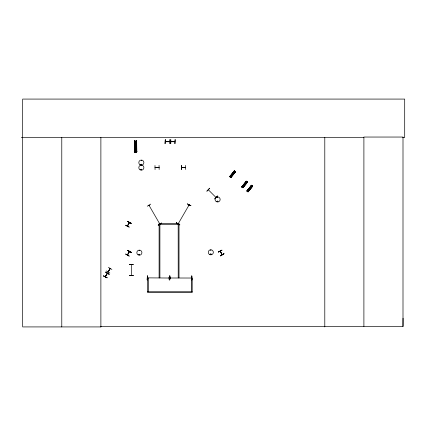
<?xml version="1.0" encoding="UTF-8"?>
<svg xmlns="http://www.w3.org/2000/svg" width="426" height="426" viewBox="0 0 426 426"><rect width="100%" height="100%" fill="white"/><g stroke="black" fill="none" stroke-linecap="round" stroke-linejoin="round"><path stroke-width="0.64" d="M402.708 137.486L404.7 137.486L404.7 99.077L22.674 99.077L22.674 326.923L100.941 326.923L100.887 326.476L403.001 326.476L403.06 318.238M189.069 204.986L178.185 223.81L178.409 223.416M105.265 276.724L105.488 276.336M110.068 268.401L108.023 271.905L108.444 271.596M127.342 226.014L127.571 225.626M140.958 164.5C141.98 163.312 141.565 165.677 140.995 164.596M141.081 164.431C141.523 165.506 141.773 163.584 141.107 164.5M140.958 169.537C142.119 168.249 141.352 171.018 141.033 169.351M139.153 250.483L139.595 250.541L139.169 250.541M138.977 254.556C140.138 253.273 139.371 256.042 139.052 254.375M217.239 201.264C218.032 202.803 218.005 199.932 217.265 201.461M210.529 254.21C211.259 253.289 210.934 255.201 210.572 254.146M217.856 201.429C217.319 200.374 217.366 202.377 217.888 201.29M211.158 254.301C210.577 252.783 210.188 255.531 211.2 254.21M188.739 205.162L189.059 204.97M105.387 276.799L107.421 273.268L105.286 276.644M107.235 273.689L107.299 273.199M110.185 268.566L108.183 271.996L110.18 268.529M129.488 222.617L127.369 225.929M129.499 222.654L127.491 226.089M222.047 254.695L222.01 254.295M131.304 264.668L131.506 275.34M215.993 197.456L208.319 189.778M129.158 222.787L129.382 222.489M127.347 254.929L129.382 251.5M141.544 160.597L141.24 160.293L141.453 160.661M141.112 169.399C141.325 170.485 141.874 168.882 141.176 169.362M217.43 197.238L217.734 197.542L217.521 197.174M169.963 277.858L170.421 277.997L169.969 277.997M174.83 141.751L170.927 141.528M179.788 224.96L176.353 222.766L177.759 223.826M178.079 223.703L178.244 223.384M188.755 205.215L188.936 204.895M190.901 205.705L187.264 203.862L190.891 205.721M127.678 221.504L131.314 223.346L127.694 221.483M127.363 225.977L129.318 222.553M129.169 227.069L125.532 225.226L129.153 227.095M106.335 270.947L109.828 273.029M105.286 276.687L107.277 273.236M107.086 277.779L103.449 275.942L107.075 277.805M109.125 274.253L105.701 272.038L109.136 274.227M111.894 269.456L108.396 267.368M125.643 254.04L129.169 256.074M127.678 250.515L131.314 252.357L127.694 250.488M127.901 254.306L129.073 252.283M127.486 255.057L129.488 251.622M148.946 205.241L149.313 205.54L149.105 205.151M159.984 224.028L159.777 223.634M220.109 251.223L222.068 254.78M141.507 165.677L141.24 165.325L141.453 165.693M110.03 268.439L109.993 268.865M229.742 176.609L234.343 170.869M229.88 176.715L234.401 170.917M229.944 176.769L234.486 170.98L230.019 176.827M230.088 176.881L234.619 171.087M230.109 176.896L234.689 171.145M230.194 176.96L230.519 177.216M230.588 176.753L230.535 176.998M230.626 177.301L235.173 171.524M230.69 177.354L235.248 171.582M230.738 177.392L235.338 171.651L230.807 177.445M230.887 177.509L235.477 171.763M235.525 171.8L230.967 177.573L229.736 176.604L234.316 170.847L235.551 171.822M241.75 186.876L246.303 181.098L247.533 182.072L242.948 187.823L241.723 186.854M241.819 186.929L246.382 181.167M241.861 186.966L246.468 181.231L241.957 187.041M242.021 187.094L246.579 181.322M242.069 187.131L246.67 181.391M242.181 187.211L242.506 187.467M242.586 187.536L247.16 181.774M242.607 187.552L247.234 181.833L242.676 187.605M247.373 181.945L242.788 187.696L247.437 181.998M242.873 187.76L247.506 182.051M246.942 191.002L251.516 185.246M246.995 191.05L251.596 185.31M247.091 191.125L251.649 185.353M247.133 191.162L251.723 185.411M247.202 191.215L251.803 185.475M247.314 191.29L247.639 191.551M247.714 191.04L247.543 191.37M247.719 191.615L252.293 185.858M252.32 185.88L247.799 191.679L252.437 185.97M247.879 191.743L252.501 186.024M247.948 191.796L252.575 186.077M248.017 191.854L252.639 186.135M155.064 167.466L159.052 167.381M185.619 167.61L181.588 167.466L181.913 167.642M185.592 167.551L181.545 167.61M168.76 278.024L169.181 278.029L147.401 277.858L147.833 278.024M168.834 277.837L169.202 277.858M191.743 278.029L170.011 277.997L170.379 277.997M174.862 141.725L170.901 141.725M206.898 191.136L209.704 188.191L206.919 191.157M217.516 195.997L214.704 198.942L217.494 195.976M139.201 254.386C140.372 254.301 138.631 255.27 139.307 254.322M147.263 206.216L150.751 204.107M149.191 205.609L149.143 205.21M159.271 224.683L158.163 225.093L161.678 223.032L160.778 223.799M158.179 225.114L161.704 223.086M218.304 251.984L221.962 250.179L218.293 251.963M218.378 252.112L221.93 250.126M220.359 251.633L220.263 251.17L222.111 254.759M220.503 255.914L223.948 253.736M220.418 255.765L223.975 253.779M220.492 255.898L223.948 253.731M185.614 167.381L185.198 167.62M135.479 151.858L135.75 151.869L135.5 151.422M154.984 165.501L155.059 169.575M159.052 165.416L159.148 169.489M181.503 165.501L181.38 169.58L181.444 165.506M185.571 165.416L185.715 169.484M181.588 167.466L185.528 167.338M134.483 142.114L136.522 142.092M134.494 142.859L136.528 142.838M134.504 143.977L136.544 143.956M134.515 144.973L136.549 144.952M134.525 146.091L136.56 146.07M134.579 150.889L136.618 150.868M134.243 151.219L136.959 151.187M134.243 151.305L136.959 151.273M135.441 151.395L135.761 151.406M134.494 140.995L134.595 152.018L136.789 151.986L136.666 140.963L134.318 140.995L134.435 152.023L135.149 152.013M135.447 152.018L135.766 152.013M147.46 278.013L147.817 277.997M170.006 277.858L170.363 277.843M191.711 277.843L191.311 278.002L191.764 277.858M169.75 279.967L169.942 275.894L169.772 279.967M191.785 279.962L191.753 275.894L191.998 279.962M129.36 264.605L133.429 264.503L129.36 264.631M133.434 275.547L129.36 275.643L133.434 275.515M21.3 137.646L22.674 137.641M22.674 137.486L363.9 137.486M169.372 139.606L169.404 143.674M170.842 139.606L170.789 143.674M165.347 141.57L169.372 141.57M169.378 141.757L165.304 141.709M159.899 224.31L178.185 224.31M147.625 291.751L192.185 291.751M210.806 249.987L210.748 250.408L210.907 250.014M149.169 205.577L148.983 205.257L159.862 224.097M155.037 167.631L159.1 167.61M176.327 222.819L179.863 224.832M176.252 222.947L177.764 223.81M127.704 221.456L131.229 223.496M127.784 250.334L131.309 252.373M127.704 250.467L131.229 252.501M125.627 254.066L129.163 256.085M105.627 272.166L109.152 274.206M103.534 275.792L107.059 277.827M233.933 171.497L234.998 172.344M233.624 171.891L234.689 172.732M245.919 181.748L246.984 182.594M251.052 185.832L252.117 186.679M245.61 182.136L246.67 182.983M250.744 186.221L251.803 187.067M233.16 172.471L234.22 173.318M245.147 182.722L246.207 183.569M250.28 186.806L251.34 187.653M232.745 172.993L233.81 173.835M244.732 183.239L245.791 184.085M249.865 187.323L250.925 188.17M232.282 173.574L233.341 174.42M244.268 183.824L245.328 184.671M249.402 187.909L250.461 188.755M230.29 176.082L231.35 176.928M229.944 176.151L231.361 177.275M242.272 186.332L243.337 187.179M247.41 190.417L248.47 191.258M247.101 190.438L248.518 191.567M247.064 190.481L248.48 191.609M220.322 251.191L222.212 254.652M159.654 223.746L159.841 224.06M136.618 140.963L136.735 151.986M136.506 140.963L136.629 151.986M136.442 144.856L136.4 140.963L136.389 144.856M136.453 146.15L136.512 151.342M136.416 146.155L136.453 150.692M136.458 150.873L136.469 151.991M136.261 140.963L136.315 144.856M136.331 146.155L136.368 150.692M136.251 151.991L136.134 140.969L136.214 151.991M135.969 142.268L136.006 144.861M136.016 146.155L136.059 150.697M135.921 151.997L135.298 152.002M135.047 142.284L135.063 144.877M135.085 146.177L135.127 150.719M134.888 140.99L135.01 152.013L134.85 140.99M134.722 140.99L134.829 152.018M134.637 140.99L134.744 152.018L134.584 140.995M134.366 140.995L134.483 152.023M191.806 275.894L191.822 278.221M147.332 275.894L147.359 279.962M403.001 326.476L403.001 137.044L363.9 137.044L363.9 326.476M324.793 137.486L324.793 326.923M191.391 291.751L191.391 278.178L192.185 278.178L192.185 292.54L147.625 292.54L147.625 278.178L148.418 278.178L148.418 291.751M178.185 223.517L178.217 277.8L179.011 277.8L179.011 223.517L159.106 223.517L159.106 277.8L159.899 277.8L159.899 223.517M170.634 139.606L170.634 143.674M100.882 137.486L100.882 326.923M61.781 137.486L61.781 326.923M232.745 173.659C233.246 174.766 233.544 172.754 232.745 173.659M244.732 183.91C245.227 185.012 245.53 182.999 244.732 183.91M249.865 187.994C250.36 189.096 250.664 187.083 249.865 187.994M135.101 145.41C135.67 147.13 136.432 144.174 135.101 145.41M251.436 185.182L246.883 190.96L248.086 191.908L252.666 186.157L251.436 185.182M147.391 275.894L147.188 279.967L147.364 275.894M169.415 275.888L169.218 279.962L169.399 275.888M165.304 139.606L165.075 143.674L165.304 139.606M175.139 139.606L174.916 143.674L175.139 139.606M243.384 187.483L241.968 186.354L243.347 187.525M140.079 164.803A2.545 2.545 0 0 0 143.892 162.599A2.545 2.545 0 0 0 140.079 160.394A2.545 2.545 0 0 0 140.079 164.803M216.355 201.658A2.535 2.535 0 0 0 220.157 199.459A2.535 2.535 0 0 0 216.355 197.265A2.535 2.535 0 0 0 216.355 201.658M140.079 169.836A2.545 2.545 0 0 0 143.892 167.631A2.545 2.545 0 0 0 140.079 165.426A2.545 2.545 0 0 0 140.079 169.836M138.099 254.855A2.545 2.545 0 0 0 141.917 252.655A2.545 2.545 0 0 0 138.099 250.451A2.545 2.545 0 0 0 138.099 254.855M209.539 254.498A2.535 2.535 0 0 0 213.341 252.304A2.535 2.535 0 0 0 209.539 250.11A2.535 2.535 0 0 0 209.539 254.498"/></g></svg>
